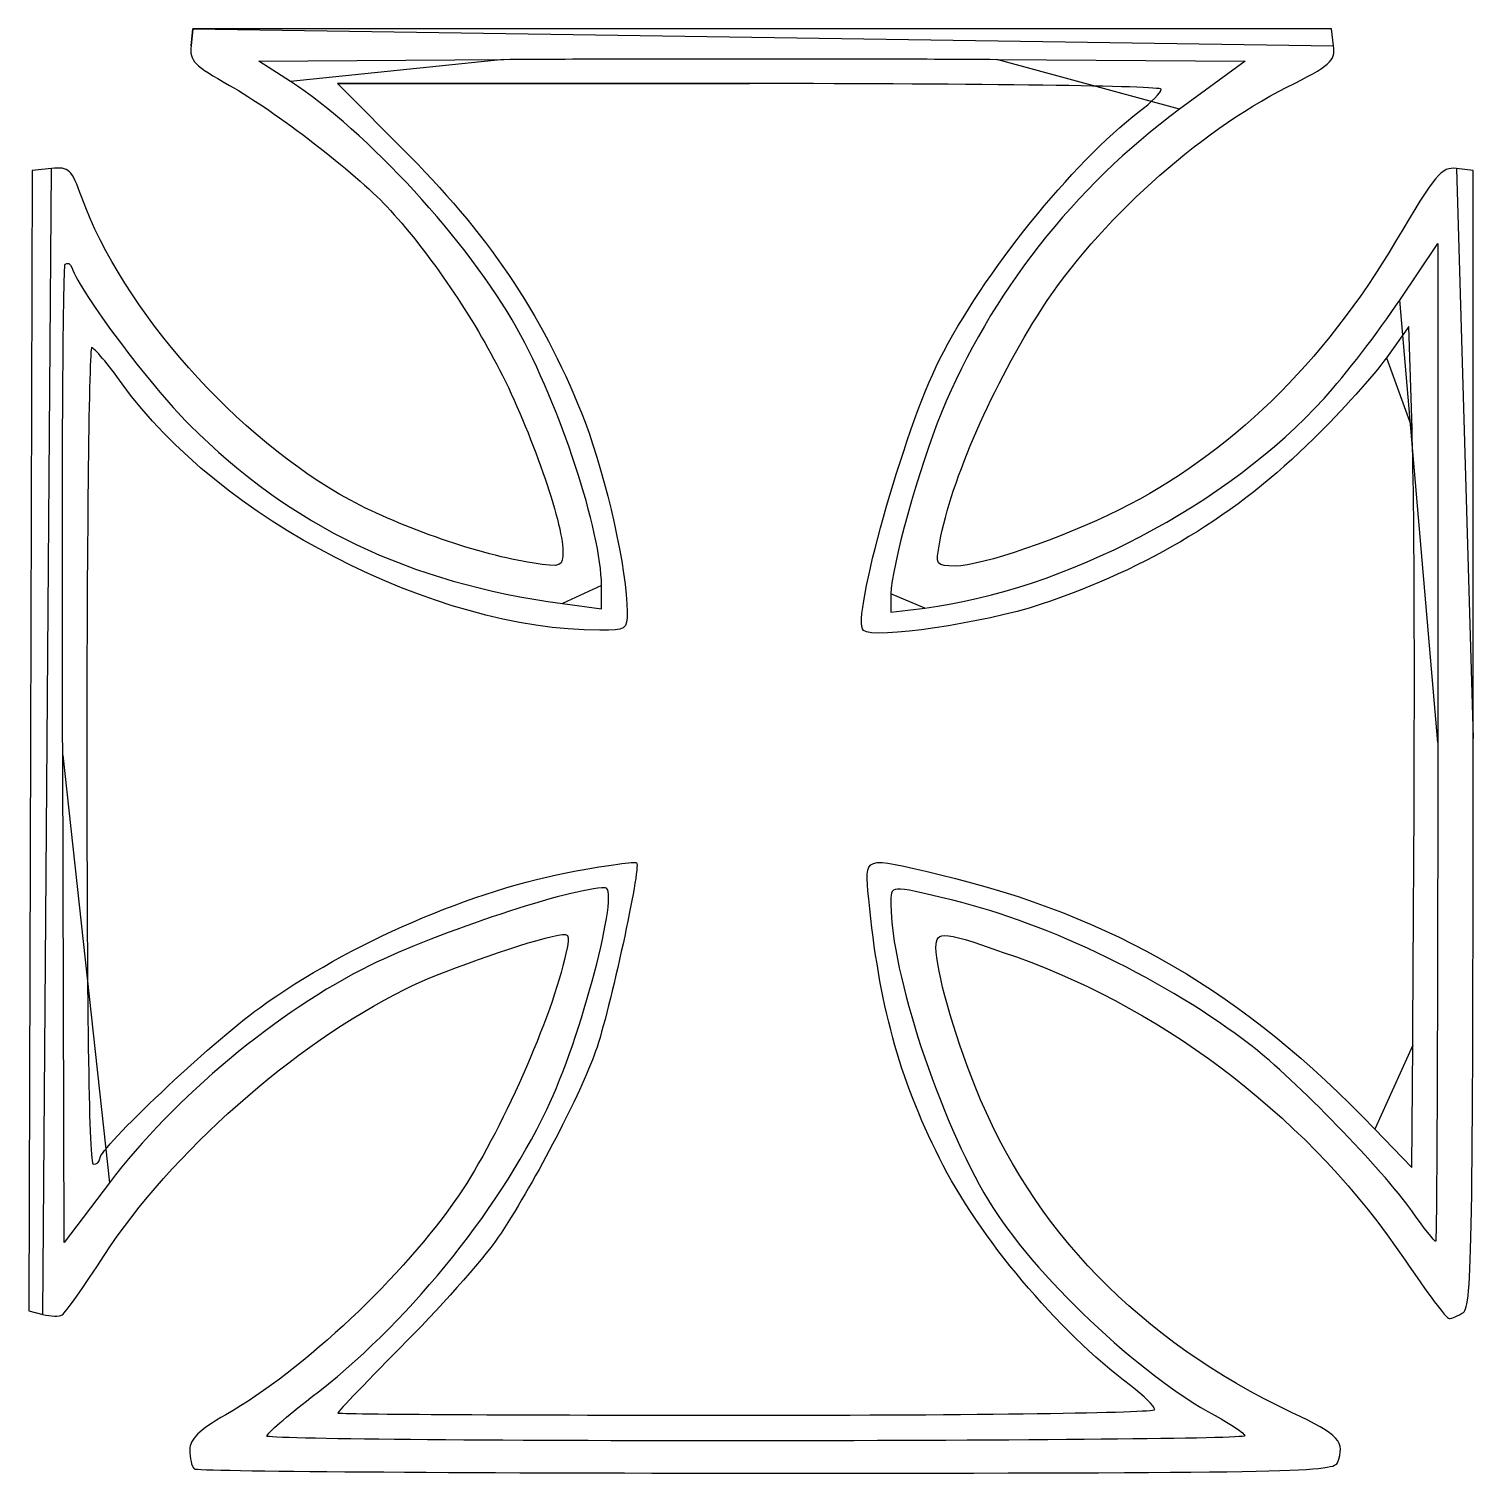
# Model space of a CAD drawing. Extents: x 10.5 to 89.7, y 11 to 90.2.
import ezdxf

# ---------------------------------------------------------------- set-up
doc = ezdxf.new("R2010")
doc.units = 0
doc.layers.get('0').update_dxf_attribs({"linetype": 'CONTINUOUS'})

msp = doc.modelspace()

# ---------------------------------------------------------------- linework, layer by layer
at = {"color": 1}
for points in [[(19.533293, 90.226773), (19.425809, 89.297977)], [(82.083001, 89.294658), (81.974961, 90.226762), (50.754128, 90.226762), (19.533293, 90.226762), (19.533293, 90.226773)], [(11.772182, 82.569841), (10.713849, 82.465661), (10.624004, 51.198523), (10.534155, 19.930835), (11.302548, 19.730192)], [(89.736072, 51.32033), (89.736072, 82.46565), (88.823814, 82.572034)]]:
    msp.add_lwpolyline(points, close=True, dxfattribs=at)
at = {"color": 7}
for points in [[(19.533296, 90.226771), (19.425809, 89.297973)], [(82.083004, 89.294654), (81.974964, 90.22676), (50.75413, 90.22676), (19.533296, 90.22676), (19.533296, 90.226771)], [(24.87565, 87.343915), (23.148142, 88.462882), (36.572438, 88.555486)], [(50.052961, 88.59352), (50.052986, 88.59352)], [(63.613434, 88.555486), (77.230103, 88.462882), (73.632873, 85.817049)], [(27.467489, 87.22816), (31.437893, 83.22799)], [(50.046921, 87.22816), (27.467489, 87.22816), (27.467489, 87.22816)], [(11.772185, 82.569839), (10.713852, 82.46566), (10.624004, 51.198526), (10.534155, 19.930838), (11.30255, 19.730195)], [(89.736075, 51.32033), (89.736075, 82.465648), (88.823814, 82.572033)], [(85.711075, 75.345061), (87.795772, 78.455017), (87.795772, 51.091586)], [(86.384686, 68.307695), (86.208297, 73.905286), (84.977986, 72.188251)], [(39.788781, 58.711038), (41.934661, 58.417239), (41.934661, 59.702674)], [(57.810789, 59.237448), (57.809661, 58.234238), (59.661744, 58.468502)], [(14.951571, 26.948361), (12.477715, 23.672486), (12.387317, 50.391545)], [(84.349598, 29.890748), (86.370905, 27.785105), (86.421067, 34.487883)]]:
    msp.add_lwpolyline(points, close=True, dxfattribs=at)
at = {"color": 1}
for points in [[(19.425809, 89.297977), (19.33164, 88.485391), (19.596683, 88.21334), (21.542476, 87.125086)], [(79.516543, 87.022549), (81.929035, 88.231005), (82.180382, 88.45387), (82.083001, 89.294658)], [(21.542476, 87.125086), (24.002996, 85.748947), (28.447659, 82.325239), (30.168444, 80.480736)], [(66.085079, 74.880928), (69.143668, 79.612059), (74.638589, 84.579102), (79.516543, 87.022549)], [(13.436853, 80.982341), (12.87875, 82.539434), (12.746476, 82.665497), (11.772182, 82.569841)], [(88.823814, 82.572034), (88.000084, 82.667777), (87.674752, 82.277436), (85.486754, 78.570213)], [(28.176349, 64.375873), (21.980781, 67.718655), (15.623621, 74.881323), (13.436853, 80.982341)], [(30.168444, 80.480736), (32.30571, 78.189814), (34.731082, 74.677544), (36.34922, 71.529549)], [(85.486754, 78.570213), (81.554667, 71.907913), (76.34515, 66.849831), (70.333294, 63.856065)], [(60.487489, 62.09273), (61.093071, 65.426124), (63.442173, 70.792788), (66.085079, 74.880928)], [(36.34922, 71.529549), (38.047961, 68.224752), (39.818016, 63.154593), (39.818016, 61.59389)], [(38.142322, 60.940701), (35.349581, 61.358512), (30.973604, 62.866634), (28.176349, 64.375873)], [(70.333294, 63.856065), (67.17564, 62.28363), (62.770185, 60.769813), (61.350692, 60.769813)], [(61.350692, 60.769813), (60.268273, 60.769813), (60.251693, 60.79479), (60.487489, 62.09273)], [(39.818016, 61.59389), (39.818016, 60.715688), (39.770581, 60.697104), (38.142322, 60.940701)], [(89.206905, 19.840425), (89.670755, 20.133564), (89.736072, 24.01916), (89.736072, 51.32033)], [(31.174961, 37.574121), (32.918784, 38.443873), (37.292593, 40.009526), (39.232075, 40.458632)], [(39.232075, 40.458632), (40.208556, 40.684746), (40.227089, 40.662064), (39.986139, 39.529833)], [(60.279128, 39.860564), (60.279128, 40.811574), (60.642421, 40.767779), (64.68885, 39.331948)], [(62.427214, 32.231191), (61.238203, 35.208407), (60.279128, 38.613715), (60.279128, 39.860564)], [(39.986139, 39.529833), (39.252491, 36.082407), (36.378196, 29.599669), (34.090892, 26.233969)], [(64.68885, 39.331948), (73.111826, 36.343144), (80.94632, 30.233476), (86.007654, 22.706191)], [(14.659448, 22.956997), (18.334873, 28.589097), (25.015333, 34.501934), (31.174961, 37.574121)], [(79.778919, 14.360793), (71.434709, 18.323441), (65.568584, 24.365364), (62.427214, 32.231191)], [(34.090892, 26.233969), (31.130799, 21.878276), (25.583805, 16.655911), (21.336321, 14.225747)], [(12.365292, 19.710888), (12.527062, 19.810865), (13.559569, 21.27158), (14.659448, 22.956997)], [(86.007654, 22.706191), (87.195271, 20.939952), (88.282012, 19.497505), (88.422528, 19.500325)], [(88.422528, 19.500325), (88.563046, 19.503288), (88.915864, 19.656498), (89.206905, 19.840425)], [(11.302548, 19.730192), (11.725319, 19.619648), (12.203522, 19.61093), (12.365292, 19.710888)], [(82.290257, 11.586526), (82.739538, 12.75733), (82.425357, 13.104006), (79.778919, 14.360793)], [(21.336321, 14.225747), (19.850424, 13.375603), (19.356905, 12.89447), (19.356905, 12.295942)], [(19.356905, 12.295942), (19.356905, 11.857451), (19.462921, 11.392862), (19.592275, 11.263514)], [(19.592275, 11.263514), (19.721626, 11.13416), (33.833655, 11.028146), (50.952016, 11.028146)], [(50.952016, 11.028146), (79.007866, 11.028146), (82.097234, 11.083518), (82.290257, 11.586526)]]:
    msp.add_open_spline(points, degree=3, dxfattribs=at)
at = {"color": 7}
for points in [[(19.425809, 89.297973), (19.33164, 88.48539), (19.596686, 88.213337), (21.542476, 87.125082)], [(79.516543, 87.022545), (81.929035, 88.231002), (82.180382, 88.453867), (82.083004, 89.294654)], [(36.572438, 88.555486), (40.264055, 88.580886), (45.151782, 88.59352), (50.052961, 88.59352)], [(50.052986, 88.59352), (54.954164, 88.59352), (59.868776, 88.580885), (63.613434, 88.555486)], [(21.542476, 87.125082), (24.002996, 85.748944), (28.447661, 82.325236), (30.168446, 80.480734)], [(37.289571, 73.822604), (34.638973, 78.56129), (29.070862, 84.625912), (24.87565, 87.343915)], [(72.626353, 86.917274), (72.626353, 87.093393), (62.837574, 87.22816), (50.046921, 87.22816)], [(66.085082, 74.880926), (69.143671, 79.61206), (74.638589, 84.5791), (79.516543, 87.022545)], [(71.42305, 85.688615), (72.085042, 86.193539), (72.626353, 86.746275), (72.626353, 86.917274)], [(60.472058, 72.088481), (62.871054, 76.829832), (67.745737, 82.883789), (71.42305, 85.688615)], [(73.632873, 85.817049), (67.86659, 81.576397), (63.237895, 75.679795), (60.588364, 69.198459)], [(31.437893, 83.22799), (35.954586, 78.677262), (38.907576, 74.191144), (41.032898, 68.652203)], [(13.436856, 80.982339), (12.878753, 82.539435), (12.746478, 82.665496), (11.772185, 82.569839)], [(88.823814, 82.572033), (88.000086, 82.667774), (87.674758, 82.277433), (85.486756, 78.57021)], [(28.176352, 64.375876), (21.980784, 67.718652), (15.623624, 74.881324), (13.436856, 80.982339)], [(30.168446, 80.480734), (32.305712, 78.189812), (34.731085, 74.677544), (36.349223, 71.529549)], [(85.486756, 78.57021), (81.55467, 71.90791), (76.345153, 66.849831), (70.333297, 63.856068)], [(12.387317, 50.391545), (12.337581, 65.087133), (12.399226, 77.204553), (12.524017, 77.318962)], [(12.524017, 77.318962), (12.648824, 77.433373), (12.813492, 77.353196), (12.890025, 77.14092)], [(12.890025, 77.14092), (13.411174, 75.695446), (17.12278, 70.736629), (19.342551, 68.519912)], [(81.565936, 69.964647), (82.69896, 71.213618), (84.564274, 73.634602), (85.711075, 75.345061)], [(60.487489, 62.09273), (61.093071, 65.426124), (63.442175, 70.792786), (66.085082, 74.880926)], [(41.934661, 59.702674), (41.934661, 62.654521), (39.64787, 69.606574), (37.289571, 73.822604)], [(13.977046, 72.747734), (13.831527, 72.757048), (13.712463, 62.683646), (13.712463, 50.362883)], [(15.651087, 70.765012), (14.87589, 71.84602), (14.122568, 72.738424), (13.977046, 72.747734)], [(56.297153, 57.232679), (55.609292, 57.846549), (58.536685, 68.26342), (60.472058, 72.088481)], [(84.977986, 72.188251), (84.30107, 71.243915), (82.514333, 69.253023), (81.007582, 67.763646)], [(36.349223, 71.529549), (38.047964, 68.224755), (39.818019, 63.154596), (39.818019, 61.593893)], [(41.846492, 57.244807), (32.784858, 57.260921), (20.957426, 63.365382), (15.651087, 70.765012)], [(59.661744, 58.468502), (67.314058, 59.435655), (76.286061, 64.144465), (81.565936, 69.964647)], [(60.588364, 69.198459), (59.336601, 66.136647), (57.812201, 60.669723), (57.810789, 59.237448)], [(19.342551, 68.519912), (24.943189, 62.926976), (31.316041, 59.869758), (39.788781, 58.711038)], [(41.032898, 68.652203), (42.206266, 65.594218), (43.345797, 60.470996), (43.345797, 58.254081)], [(86.421067, 34.487883), (86.556813, 52.508708), (86.545217, 63.213355), (86.384686, 68.307695)], [(81.007582, 67.763646), (76.736358, 63.541656), (72.003618, 60.671489), (65.990823, 58.657018)], [(38.142325, 60.940704), (35.349584, 61.358514), (30.973607, 62.866637), (28.176352, 64.375876)], [(70.333297, 63.856068), (67.175642, 62.28363), (62.770187, 60.769813), (61.350694, 60.769813)], [(61.350694, 60.769813), (60.268276, 60.769813), (60.251693, 60.79479), (60.487489, 62.09273)], [(39.818019, 61.593893), (39.818019, 60.715691), (39.770583, 60.697107), (38.142325, 60.940704)], [(65.990823, 58.657018), (62.958864, 57.641219), (56.845973, 56.742897), (56.297153, 57.232679)], [(43.345797, 58.254081), (43.345797, 57.298115), (43.262609, 57.242267), (41.846492, 57.244807)], [(87.795772, 51.091586), (87.795772, 36.041716), (87.743586, 23.72816), (87.679465, 23.72816)], [(89.206908, 19.840425), (89.670757, 20.133564), (89.736075, 24.01916), (89.736075, 51.32033)], [(13.712463, 50.362883), (13.712463, 35.663804), (13.833759, 27.961494), (14.065241, 27.961494)], [(40.546175, 44.055326), (42.293032, 44.374917), (43.785432, 44.573153), (43.862286, 44.496298)], [(43.862286, 44.496298), (44.105545, 44.25304), (42.383888, 36.340807), (41.615532, 34.170933)], [(56.591502, 42.513577), (56.356834, 44.907626), (56.247936, 44.870056), (60.455519, 43.859644)], [(23.190611, 36.548875), (28.147836, 40.118109), (34.833978, 43.010263), (40.546175, 44.055326)], [(60.455519, 43.859644), (70.05182, 41.555179), (77.113613, 37.427021), (84.349598, 29.890748)], [(42.141919, 43.130938), (40.339174, 43.130938), (32.987595, 40.702681), (29.234661, 38.867288)], [(38.936049, 30.960105), (40.791613, 34.801073), (42.985687, 43.130938), (42.141919, 43.130938)], [(61.196327, 42.441368), (57.633021, 43.295699), (57.809661, 43.307327), (57.809661, 42.216473)], [(60.467646, 28.302698), (58.249752, 32.730521), (57.158094, 36.733276), (56.591502, 42.513577)], [(57.809661, 42.216473), (57.809661, 38.505618), (60.469416, 30.427752), (63.158102, 25.971604)], [(77.565216, 34.477409), (73.022906, 37.990441), (66.477481, 41.175169), (61.196327, 42.441368)], [(31.174964, 37.574126), (32.918787, 38.443876), (37.292596, 40.009529), (39.232078, 40.458635)], [(39.232078, 40.458635), (40.208558, 40.684749), (40.227092, 40.662069), (39.986142, 39.529836)], [(60.27913, 39.860564), (60.27913, 40.811574), (60.642424, 40.767779), (64.688853, 39.331948)], [(62.427217, 32.231197), (61.238206, 35.208413), (60.27913, 38.613715), (60.27913, 39.860564)], [(29.234661, 38.867288), (24.276106, 36.442283), (18.446845, 31.577584), (14.951571, 26.948361)], [(39.986142, 39.529836), (39.252494, 36.082407), (36.378196, 29.599675), (34.090892, 26.233975)], [(64.688853, 39.331948), (73.111828, 36.343144), (80.946323, 30.233481), (86.007654, 22.706194)], [(14.659451, 22.956999), (18.334876, 28.589099), (25.015336, 34.50194), (31.174964, 37.574126)], [(14.418018, 28.265766), (14.418018, 28.866772), (20.510451, 34.619147), (23.190611, 36.548875)], [(41.615532, 34.170933), (40.770121, 31.783454), (38.375387, 27.172869), (36.429699, 24.186771)], [(86.377495, 25.403855), (84.781791, 27.659612), (79.956477, 32.627999), (77.565216, 34.477409)], [(79.778922, 14.360793), (71.434712, 18.323444), (65.568587, 24.365367), (62.427217, 32.231197)], [(26.003435, 15.168891), (31.172266, 19.110799), (36.144731, 25.182138), (38.936049, 30.960105)], [(14.065241, 27.961494), (14.259268, 27.961494), (14.418018, 28.098459), (14.418018, 28.265766)], [(70.950658, 15.824284), (66.903058, 18.881214), (62.652518, 23.940784), (60.467646, 28.302698)], [(34.090892, 26.233975), (31.130799, 21.878278), (25.583805, 16.655914), (21.336321, 14.225749)], [(63.158102, 25.971604), (65.566482, 21.980022), (71.498816, 16.353626), (75.584699, 14.186069)], [(87.679465, 23.72816), (87.615344, 23.72816), (87.029445, 24.482224), (86.377495, 25.403855)], [(36.429699, 24.186771), (35.696429, 23.061399), (33.380505, 20.409712), (31.283554, 18.293729)], [(12.365292, 19.710891), (12.527062, 19.810868), (13.559572, 21.27158), (14.659451, 22.956999)], [(86.007654, 22.706194), (87.195271, 20.939954), (88.282015, 19.497505), (88.422531, 19.500325)], [(88.422531, 19.500325), (88.563049, 19.503288), (88.915867, 19.656498), (89.206908, 19.840425)], [(11.30255, 19.730195), (11.725322, 19.619654), (12.203522, 19.610945), (12.365292, 19.710891)], [(31.283554, 18.293729), (29.186607, 16.177751), (27.470796, 14.391812), (27.470796, 14.324979)], [(23.590215, 13.056082), (23.590215, 13.205852), (24.676435, 14.156873), (26.003435, 15.168891)], [(72.273575, 14.514045), (72.273575, 14.685043), (71.678264, 15.274767), (70.950658, 15.824284)], [(27.470796, 14.324979), (27.470796, 14.258149), (37.551422, 14.20316), (49.872186, 14.20316)], [(49.872186, 14.20316), (62.560019, 14.20316), (72.273575, 14.337952), (72.273575, 14.514045)], [(82.29026, 11.586531), (82.73954, 12.757336), (82.425359, 13.104009), (79.778922, 14.360793)], [(21.336321, 14.225749), (19.850424, 13.375606), (19.356907, 12.89447), (19.356907, 12.295945)], [(75.584699, 14.186069), (76.480151, 13.711033), (77.212438, 13.207187), (77.212438, 13.066)], [(50.401327, 12.79646), (35.655216, 12.789546), (23.590215, 12.90631), (23.590215, 13.056082)], [(77.212438, 13.066), (77.212438, 12.924821), (65.147438, 12.803375), (50.401327, 12.79646)], [(19.356907, 12.295945), (19.356907, 11.857451), (19.462924, 11.392865), (19.592278, 11.263517)], [(19.592278, 11.263517), (19.721629, 11.13416), (33.833655, 11.028149), (50.952016, 11.028149)], [(50.952016, 11.028149), (79.007866, 11.028149), (82.097237, 11.083524), (82.29026, 11.586531)]]:
    msp.add_open_spline(points, degree=3, dxfattribs=at)

doc.saveas('drawing.dxf')
